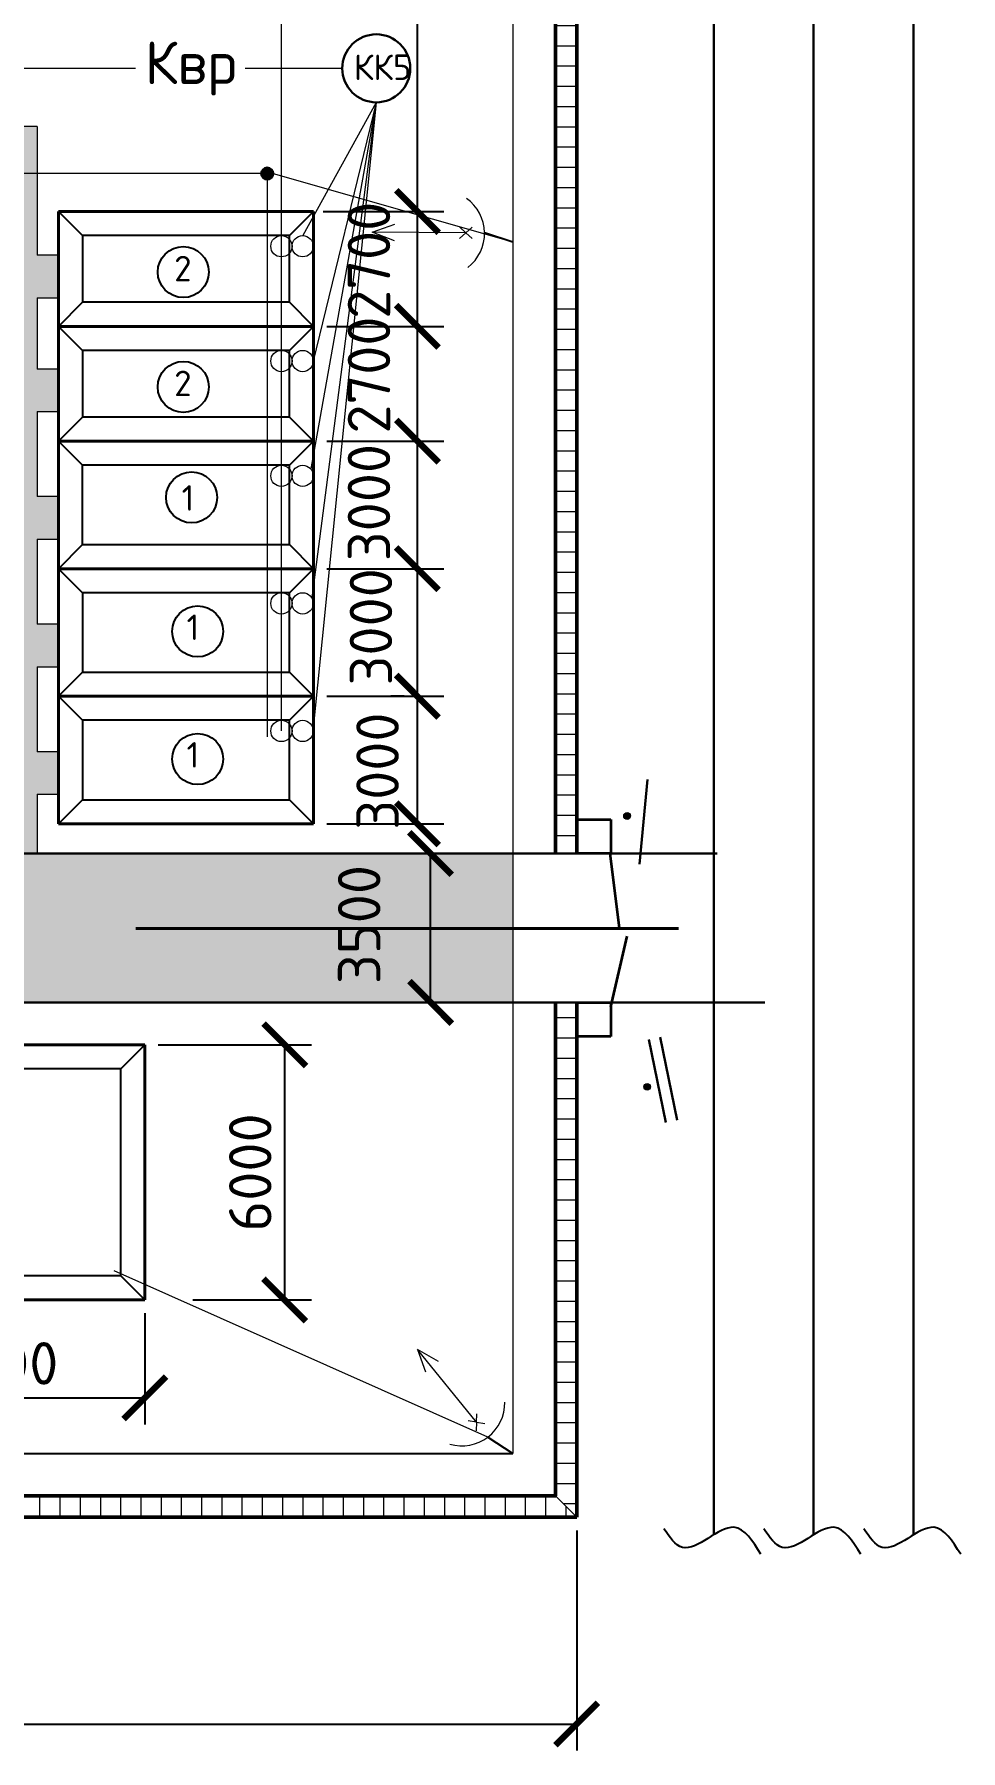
# Model space of a CAD drawing. Header units: millimetres. Extents: x -782 to 10910, y 3841 to 9763.
# Drawn here: x 2424.5 to 2468.1, y 8282.2 to 8363 of the extents above; entities that cross this region are included whole.
import ezdxf

# ---------------------------------------------------------------- set-up
doc = ezdxf.new("R2010")
doc.units = ezdxf.units.MM
for name, color, linetype, lineweight in [('!ОНенес!', 6, 'Continuous', 40), ('желтый', 2, 'Continuous', 30), ('красный', 1, 'Continuous', 30), ('Оbводка', 1, 'Continuous', 90)]:
    doc.layers.add(name, color=color, linetype=linetype, lineweight=lineweight)
doc.layers.add('1', color=7, linetype='Continuous')
doc.styles.add('2.5', font='isocpeur.ttf', dxfattribs={"height": 2})
doc.styles.add('Isocpeur', font='isocpeur.ttf')
doc.dimstyles.new('М500 стройгенп', dxfattribs={"dimtxt": 2, "dimasz": 2, "dimexe": 1.25, "dimexo": 0.625, "dimtad": 1, "dimlfac": 500, "dimtxsty": '2.5', "dimblk": 'ARCHTICK', "dimcen": 2.5, "dimadec": 0, "dimazin": 0, "dimtfac": 1, "dimtmove": 0, "dimatfit": 3, "dimfxl": 1, "dimarcsym": 0})

# ---------------------------------------------------------------- blocks, each defined once
blk = doc.blocks.new('_ArchTick')
at = {"color": 0, "linetype": 'ByBlock', "const_width": 0.15}
blk.add_lwpolyline([(-0.5, -0.5), (0.5, 0.5)], dxfattribs=at)
blk = doc.blocks.new('*D781')
at = {"color": 0, "lineweight": -2, "transparency": 16777216}
for p, q in [((2415.935, 8302.818), (2415.935, 8297.587)), ((2429.735, 8302.818), (2429.735, 8297.587)), ((2415.935, 8298.837), (2429.735, 8298.837))]:
    blk.add_line(p, q, dxfattribs=at)
at = {"layer": 'Defpoints', "color": 0, "lineweight": -3, "transparency": 16777216}
for p in [(2415.935, 8303.443), (2429.735, 8303.443), (2429.735, 8298.837)]:
    blk.add_point(p, dxfattribs=at)
at = {"color": 0, "lineweight": -2, "transparency": 16777216, "xscale": 2, "yscale": 2, "zscale": 2, "rotation": 180}
blk.add_blockref('_ArchTick', (2415.935, 8298.837), dxfattribs=at)
at = {"color": 0, "lineweight": -2, "transparency": 16777216, "xscale": 2, "yscale": 2, "zscale": 2}
blk.add_blockref('_ArchTick', (2429.735, 8298.837), dxfattribs=at)
at = {"color": 0, "lineweight": 20, "transparency": 16777216, "insert": (2422.835, 8300.462), "char_height": 2, "attachment_point": 5, "style": '2.5'}
blk.add_mtext('6900', dxfattribs=at)
blk = doc.blocks.new('*D782')
at = {"color": 0, "lineweight": -2, "transparency": 16777216}
for p, q in [((2430.36, 8315.443), (2437.576, 8315.443)), ((2436.326, 8303.443), (2436.326, 8315.443)), ((2431.995, 8303.443), (2437.576, 8303.443))]:
    blk.add_line(p, q, dxfattribs=at)
at = {"layer": 'Defpoints', "color": 0, "lineweight": -3, "transparency": 16777216}
for p in [(2429.735, 8315.443), (2436.326, 8315.443), (2431.37, 8303.443)]:
    blk.add_point(p, dxfattribs=at)
at = {"color": 0, "lineweight": -2, "transparency": 16777216, "xscale": 2, "yscale": 2, "zscale": 2}
for p, rotation in [((2436.326, 8315.443), 90), ((2436.326, 8303.443), 270)]:
    blk.add_blockref('_ArchTick', p, dxfattribs=dict(at, rotation=rotation))
at = {"color": 0, "lineweight": 20, "transparency": 16777216, "insert": (2434.701, 8309.443), "char_height": 2, "attachment_point": 5, "rotation": 90, "style": '2.5'}
blk.add_mtext('6000', dxfattribs=at)
blk = doc.blocks.new('*D784')
at = {"color": 0, "lineweight": -2, "transparency": 16777216}
for p, q in [((2442.561, 8324.443), (2441.936, 8324.443)), ((2443.186, 8317.443), (2443.186, 8324.443)), ((2442.561, 8317.443), (2441.936, 8317.443))]:
    blk.add_line(p, q, dxfattribs=at)
at = {"layer": 'Defpoints', "color": 0, "lineweight": -3, "transparency": 16777216}
for p in [(2443.186, 8324.443), (2443.186, 8324.443), (2443.186, 8317.443)]:
    blk.add_point(p, dxfattribs=at)
at = {"color": 0, "lineweight": -2, "transparency": 16777216, "xscale": 2, "yscale": 2, "zscale": 2}
for p, rotation in [((2443.186, 8324.443), 90), ((2443.186, 8317.443), 270)]:
    blk.add_blockref('_ArchTick', p, dxfattribs=dict(at, rotation=rotation))
at = {"color": 0, "lineweight": 20, "transparency": 16777216, "insert": (2439.827, 8321.102), "char_height": 2, "attachment_point": 5, "rotation": 90, "style": '2.5'}
blk.add_mtext('3500', dxfattribs=at)
blk = doc.blocks.new('*D785')
at = {"color": 0, "lineweight": -2, "transparency": 16777216}
for p, q in [((2438.298, 8331.842), (2443.818, 8331.842)), ((2442.568, 8325.842), (2442.568, 8331.842)), ((2438.298, 8325.842), (2443.818, 8325.842))]:
    blk.add_line(p, q, dxfattribs=at)
at = {"layer": 'Defpoints', "color": 0, "lineweight": -3, "transparency": 16777216}
for p in [(2437.673, 8331.842), (2442.568, 8331.842), (2437.673, 8325.842)]:
    blk.add_point(p, dxfattribs=at)
at = {"color": 0, "lineweight": -2, "transparency": 16777216, "xscale": 2, "yscale": 2, "zscale": 2}
for p, rotation in [((2442.568, 8331.842), 90), ((2442.568, 8325.842), 270)]:
    blk.add_blockref('_ArchTick', p, dxfattribs=dict(at, rotation=rotation))
at = {"color": 0, "lineweight": 20, "transparency": 16777216, "insert": (2440.693, 8328.32), "char_height": 2, "attachment_point": 5, "rotation": 90, "style": '2.5'}
blk.add_mtext('3000', dxfattribs=at)
blk = doc.blocks.new('*D786')
at = {"color": 0, "lineweight": -2, "transparency": 16777216}
for p, q in [((2438.298, 8337.842), (2443.818, 8337.842)), ((2442.568, 8331.842), (2442.568, 8337.842)), ((2441.943, 8331.842), (2441.318, 8331.842))]:
    blk.add_line(p, q, dxfattribs=at)
at = {"layer": 'Defpoints', "color": 0, "lineweight": -3, "transparency": 16777216}
for p in [(2437.673, 8337.842), (2442.568, 8337.842), (2442.568, 8331.842)]:
    blk.add_point(p, dxfattribs=at)
at = {"color": 0, "lineweight": -2, "transparency": 16777216, "xscale": 2, "yscale": 2, "zscale": 2}
for p, rotation in [((2442.568, 8337.842), 90), ((2442.568, 8331.842), 270)]:
    blk.add_blockref('_ArchTick', p, dxfattribs=dict(at, rotation=rotation))
at = {"color": 0, "lineweight": 20, "transparency": 16777216, "insert": (2440.38, 8335.108), "char_height": 2, "attachment_point": 5, "rotation": 90, "style": '2.5'}
blk.add_mtext('3000', dxfattribs=at)
blk = doc.blocks.new('*D787')
at = {"color": 0, "lineweight": -2, "transparency": 16777216}
for p, q in [((2438.298, 8343.842), (2443.818, 8343.842)), ((2442.568, 8337.842), (2442.568, 8343.842)), ((2438.298, 8337.842), (2443.818, 8337.842))]:
    blk.add_line(p, q, dxfattribs=at)
at = {"layer": 'Defpoints', "color": 0, "lineweight": -3, "transparency": 16777216}
for p in [(2437.673, 8343.842), (2442.568, 8343.842), (2437.673, 8337.842)]:
    blk.add_point(p, dxfattribs=at)
at = {"color": 0, "lineweight": -2, "transparency": 16777216, "xscale": 2, "yscale": 2, "zscale": 2}
for p, rotation in [((2442.568, 8343.842), 90), ((2442.568, 8337.842), 270)]:
    blk.add_blockref('_ArchTick', p, dxfattribs=dict(at, rotation=rotation))
at = {"color": 0, "lineweight": 20, "transparency": 16777216, "insert": (2440.287, 8340.951), "char_height": 2, "attachment_point": 5, "rotation": 90, "style": '2.5'}
blk.add_mtext('3000', dxfattribs=at)
blk = doc.blocks.new('*D744')
at = {"color": 0, "lineweight": -2, "transparency": 16777216}
for p, q in [((2438.298, 8349.242), (2443.818, 8349.242)), ((2442.568, 8343.842), (2442.568, 8349.242)), ((2438.298, 8343.842), (2443.818, 8343.842))]:
    blk.add_line(p, q, dxfattribs=at)
at = {"layer": 'Defpoints', "color": 0, "lineweight": -3, "transparency": 16777216}
for p in [(2437.673, 8349.242), (2442.568, 8349.242), (2437.673, 8343.842)]:
    blk.add_point(p, dxfattribs=at)
at = {"color": 0, "lineweight": -2, "transparency": 16777216, "xscale": 2, "yscale": 2, "zscale": 2}
for p, rotation in [((2442.568, 8349.242), 90), ((2442.568, 8343.842), 270)]:
    blk.add_blockref('_ArchTick', p, dxfattribs=dict(at, rotation=rotation))
at = {"color": 0, "lineweight": 20, "transparency": 16777216, "insert": (2440.287, 8346.951), "char_height": 2, "attachment_point": 5, "rotation": 90, "style": '2.5'}
blk.add_mtext('2700', dxfattribs=at)
blk = doc.blocks.new('*D745')
at = {"color": 0, "lineweight": -2, "transparency": 16777216}
for p, q in [((2438.137, 8354.642), (2443.818, 8354.642)), ((2442.568, 8349.242), (2442.568, 8354.642)), ((2438.298, 8349.242), (2443.818, 8349.242))]:
    blk.add_line(p, q, dxfattribs=at)
at = {"layer": 'Defpoints', "color": 0, "lineweight": -3, "transparency": 16777216}
for p in [(2437.512, 8354.642), (2442.568, 8354.642), (2437.673, 8349.242)]:
    blk.add_point(p, dxfattribs=at)
at = {"color": 0, "lineweight": -2, "transparency": 16777216, "xscale": 2, "yscale": 2, "zscale": 2}
for p, rotation in [((2442.568, 8354.642), 90), ((2442.568, 8349.242), 270)]:
    blk.add_blockref('_ArchTick', p, dxfattribs=dict(at, rotation=rotation))
at = {"color": 0, "lineweight": 20, "transparency": 16777216, "insert": (2440.287, 8352.351), "char_height": 2, "attachment_point": 5, "rotation": 90, "style": '2.5'}
blk.add_mtext('2700', dxfattribs=at)
blk = doc.blocks.new('*D788')
at = {"color": 0, "lineweight": -2, "transparency": 16777216}
for p, q in [((2439.689, 8390.624), (2443.818, 8390.624)), ((2442.568, 8354.642), (2442.568, 8390.624)), ((2438.298, 8354.642), (2443.818, 8354.642))]:
    blk.add_line(p, q, dxfattribs=at)
at = {"layer": 'Defpoints', "color": 0, "lineweight": -3, "transparency": 16777216}
for p in [(2439.064, 8390.624), (2442.568, 8390.624), (2437.673, 8354.642)]:
    blk.add_point(p, dxfattribs=at)
at = {"color": 0, "lineweight": -2, "transparency": 16777216, "xscale": 2, "yscale": 2, "zscale": 2}
for p, rotation in [((2442.568, 8390.624), 90), ((2442.568, 8354.642), 270)]:
    blk.add_blockref('_ArchTick', p, dxfattribs=dict(at, rotation=rotation))
at = {"color": 0, "lineweight": 20, "transparency": 16777216, "insert": (2440.943, 8372.633), "char_height": 2, "attachment_point": 5, "rotation": 90, "style": '2.5'}
blk.add_mtext('18000', dxfattribs=at)
blk = doc.blocks.new('*D751')
at = {"color": 0, "lineweight": -2, "transparency": 16777216}
for p, q in [((2118.471, 8292.604), (2118.471, 8282.243)), ((2450.064, 8292.604), (2450.064, 8282.243)), ((2118.471, 8283.493), (2450.064, 8283.493))]:
    blk.add_line(p, q, dxfattribs=at)
at = {"layer": 'Defpoints', "color": 0, "lineweight": -3, "transparency": 16777216}
for p in [(2118.471, 8293.229), (2450.064, 8293.229), (2450.064, 8283.493)]:
    blk.add_point(p, dxfattribs=at)
at = {"color": 0, "lineweight": -2, "transparency": 16777216, "xscale": 2, "yscale": 2, "zscale": 2, "rotation": 180}
blk.add_blockref('_ArchTick', (2118.471, 8283.493), dxfattribs=at)
at = {"color": 0, "lineweight": -2, "transparency": 16777216, "xscale": 2, "yscale": 2, "zscale": 2}
blk.add_blockref('_ArchTick', (2450.064, 8283.493), dxfattribs=at)
at = {"color": 0, "lineweight": 20, "transparency": 16777216, "insert": (2282.075, 8285.118), "char_height": 2, "attachment_point": 5, "style": '2.5'}
blk.add_mtext('165000', dxfattribs=at)

msp = doc.modelspace()

# ---------------------------------------------------------------- hatches: boundary and pattern name
at = {"layer": '!ОНенес!', "lineweight": 40}
h = msp.add_hatch(color=7, dxfattribs=at)
h.paths.add_polyline_path([(2435.040715, 8319.47395), (2435.040715, 8320.91383), (2429.311244, 8320.91383)])
h.paths.add_polyline_path([(2435.040715, 8320.91383), (2435.040715, 8322.353711), (2429.311244, 8320.91383)])
at = {"lineweight": 20}
h = msp.add_hatch(dxfattribs=at)
h.set_pattern_fill('ANSI31', color=256, scale=0.3, angle=45)
h.set_pattern_definition([(90, (-61.2235, 5234.4324), (-0.9525, 2e-16), [])])
h.paths.add_polyline_path([(2450.064089, 8567.171483), (2449.064089, 8567.171483), (2118.471452, 8567.171483), (2119.471452, 8566.171483), (2449.064089, 8566.171483)])
h.paths.add_polyline_path([(2449.064089, 8294.22853), (2119.471452, 8294.22853), (2118.471452, 8293.22853), (2450.064089, 8293.22853)])
h = msp.add_hatch(dxfattribs=at)
h.set_pattern_fill('AR-CONC', color=256, scale=0.02)
h.set_pattern_definition([(50, (-61.2235, 5234.4324), (3.6436934, -0.3187817), [0.381, -4.191]), (355, (-61.2235, 5234.4324), (-0.7048684, 3.821137), [0.3048, -3.3528117]), (100.45144, (-60.9198, 5234.406), (2.938825, 3.502355), [0.3238002, -3.561805]), (46.1842, (-61.2235, 5235.4484), (5.421581, -0.8408466), [0.5715, -6.2865]), (96.63556, (-60.7717, 5235.3784), (4.748083, 4.9485225), [0.4857005, -5.342712]), (351.18415, (-61.2235, 5235.4484), (4.748083, 4.9485225), [0.457199, -5.029195]), (21, (-60.7155, 5235.1944), (3.0322878, -2.045304), [0.381, -4.191]), (326, (-60.7155, 5235.1944), (1.2360406, 3.6837593), [0.3048, -3.3528]), (71.451445, (-60.4628, 5235.024), (4.2683284, 1.6384554), [0.3238002, -3.5617988]), (37.5, (-61.2235, 5234.4324), (0.06177207, 1.69110078), [0, -3.31216, 0, -3.4036, 0, -3.3655]), (7.5, (-61.2235, 5234.4324), (1.33639325, 2.0036115), [0, -1.94056, 0, -3.23596, 0, -1.2827]), (327.5, (-62.3563, 5234.4324), (2.7118119, -0.1145749), [0, -1.27, 0, -3.9624, 0, -5.2578]), (317.5, (-62.8643, 5234.4324), (2.9625836, 0.5085298), [0, -1.651, 0, -2.63144, 0, -3.7338])])
h.paths.add_polyline_path([(2425.672656, 8329.231557), (2424.672656, 8329.231557), (2424.672656, 8333.231547), (2425.672656, 8333.231547), (2425.672656, 8335.231547), (2424.672656, 8335.231547), (2424.672656, 8339.231537), (2425.672656, 8339.231537), (2425.672656, 8341.231537), (2424.672656, 8341.231537), (2424.672656, 8345.231527), (2425.672656, 8345.231527), (2425.672656, 8347.231527), (2424.672656, 8347.231527), (2424.672656, 8350.591515), (2425.672656, 8350.591515), (2425.672656, 8352.591515), (2424.672656, 8352.591515), (2424.672656, 8356.428716), (2422.672656, 8356.428716), (2422.672656, 8329.231557), (2403.962387, 8329.231557), (2403.962387, 8335.841822), (2422.672656, 8335.841822), (2422.672656, 8337.841822), (2420.16236, 8337.841822), (2420.16236, 8338.841707), (2418.16236, 8338.841763), (2418.16236, 8337.841822), (2414.762369, 8337.841822), (2414.762369, 8338.841822), (2412.762369, 8338.841822), (2412.762369, 8337.841822), (2409.362378, 8337.841822), (2409.362378, 8338.841822), (2407.362378, 8338.841822), (2407.362378, 8337.841822), (2403.962387, 8337.841822), (2403.962387, 8338.841822), (2401.962387, 8338.841822), (2401.962387, 8337.841822), (2401.962387, 8335.841822), (2401.962387, 8324.442641), (2403.962387, 8324.442641), (2403.962387, 8327.231557), (2422.672656, 8327.231557), (2422.672656, 8324.442641), (2424.672656, 8324.442641), (2424.672656, 8327.231557), (2425.672656, 8327.231557)])
h.paths.add_polyline_path([(2424.672656, 8358.641637), (2421.926595, 8358.641637), (2421.926595, 8361.378934), (2419.926595, 8361.378934), (2419.926595, 8356.641637), (2422.672656, 8356.641637), (2422.672656, 8356.428716), (2424.672656, 8356.428716)])
h.paths.add_polyline_path([(2421.926595, 8364.9697), (2419.926595, 8364.9697), (2419.926595, 8361.378934), (2421.926595, 8361.378934)])
h.paths.add_polyline_path([(2421.926595, 8414.311241), (2425.064089, 8414.311241), (2425.064089, 8416.311241), (2421.926595, 8416.311241), (2421.926595, 8427.666009), (2419.926595, 8426.072478), (2419.926595, 8407.526246), (2418.926595, 8407.526246), (2418.926595, 8405.526246), (2419.926595, 8405.526246), (2419.926595, 8401.751943), (2418.926595, 8401.751943), (2418.926595, 8400.268346), (2418.926595, 8399.751943), (2419.926595, 8399.751943), (2419.926595, 8395.996637), (2418.926595, 8395.996637), (2418.926595, 8394.668355), (2418.926595, 8393.996637), (2419.926595, 8393.996637), (2419.926595, 8364.9697), (2421.926595, 8364.9697)])
h.paths.add_polyline_path([(2421.926595, 8462.152437), (2419.926595, 8462.152437), (2419.926595, 8460.161667), (2421.926595, 8460.161667)])
h.paths.add_polyline_path([(2421.926595, 8464.143206), (2419.926595, 8464.143206), (2419.926595, 8462.152437), (2421.926595, 8462.152437)])
h.paths.add_polyline_path([(2421.926595, 8491.733107), (2419.926595, 8491.321527), (2419.926595, 8464.143206), (2421.926595, 8464.143206)])
h.paths.add_polyline_path([(2272.462503, 8332.167394), (2275.462498, 8332.167394), (2275.462498, 8335.047389), (2272.462503, 8335.047389)], flags=9)
h.paths.add_polyline_path([(2269.419992, 8522.383791), (2272.659986, 8522.383791), (2272.659986, 8525.263786), (2269.419992, 8525.263786)], flags=9)
h.paths.add_polyline_path([(2143.224145, 8526.727406), (2146.46414, 8526.727406), (2146.46414, 8529.607401), (2143.224145, 8529.607401)], flags=9)
h.paths.add_polyline_path([(2143.164145, 8332.167394), (2146.52414, 8332.167394), (2146.52414, 8335.047389), (2143.164145, 8335.047389)], flags=9)
h.paths.add_polyline_path([(2383.343704, 8332.167394), (2386.583698, 8332.167394), (2386.583698, 8335.047389), (2383.343704, 8335.047389)], flags=9)
h.paths.add_polyline_path([(2402.879385, 8526.727406), (2405.87938, 8526.727406), (2405.87938, 8529.607401), (2402.879385, 8529.607401)], flags=9)
h.paths.add_polyline_path([(2429.685453, 8359.34414), (2433.885453, 8359.34414), (2433.885453, 8364.14414), (2429.685453, 8364.14414)], flags=9)
h.paths.add_polyline_path([(2429.615179, 8363.399816), (2433.815179, 8363.399816), (2433.815179, 8368.199816), (2429.615179, 8368.199816)], flags=9)
h.paths.add_polyline_path([(2120.068267, 8422.28084), (2125.088267, 8422.28084), (2125.088267, 8427.894173), (2120.068267, 8427.894173)], flags=9)
h.paths.add_polyline_path([(2277.217038, 8561.498636), (2282.237038, 8561.498636), (2282.237038, 8567.11197), (2277.217038, 8567.11197)], flags=9)
h.paths.add_polyline_path([(2428.143051, 8457.022759), (2431.343051, 8457.022759), (2431.343051, 8461.822759), (2428.143051, 8461.822759)], flags=9)
h.paths.add_polyline_path([(2428.453891, 8459.980015), (2431.053891, 8459.980015), (2431.053891, 8464.780015), (2428.453891, 8464.780015)], flags=9)
h.paths.add_polyline_path([(2428.30718, 8462.893347), (2430.90718, 8462.893347), (2430.90718, 8467.693347), (2428.30718, 8467.693347)], flags=9)
h.paths.add_polyline_path([(2407.764666, 8400.183107), (2411.124661, 8400.183107), (2411.124661, 8403.063102), (2407.764666, 8403.063102)], flags=9)
h.paths.add_polyline_path([(2407.764666, 8360.051882), (2411.244661, 8360.051882), (2411.244661, 8362.931877), (2407.764666, 8362.931877)], flags=9)
h.paths.add_polyline_path([(2439.155311, 8360.051882), (2442.515306, 8360.051882), (2442.515306, 8362.931877), (2439.155311, 8362.931877)], flags=9)
h.paths.add_polyline_path([(2397.50658, 8546.892266), (2399.546576, 8546.892266), (2399.546576, 8549.772262), (2397.50658, 8549.772262)], flags=9)
h.paths.add_polyline_path([(2431.255211, 8440.720227), (2433.295208, 8440.720227), (2433.295208, 8443.600222), (2431.255211, 8443.600222)], flags=9)
h.paths.add_polyline_path([(2430.823871, 8403.219409), (2432.863867, 8403.219409), (2432.863867, 8406.099404), (2430.823871, 8406.099404)], flags=9)
h.paths.add_polyline_path([(2412.245508, 8343.618778), (2413.805505, 8343.618778), (2413.805505, 8346.498773), (2412.245508, 8346.498773)], flags=25)
h.paths.add_polyline_path([(2401.826429, 8343.922491), (2403.266427, 8343.922491), (2403.266427, 8346.802486), (2401.826429, 8346.802486)], flags=9)
h.paths.add_polyline_path([(2406.845517, 8343.618778), (2408.405514, 8343.618778), (2408.405514, 8346.498773), (2406.845517, 8346.498773)], flags=25)
h.paths.add_polyline_path([(2424.14624, 8516.393707), (2425.946237, 8516.393707), (2425.946237, 8519.273702), (2424.14624, 8519.273702)], flags=9)
h.paths.add_polyline_path([(2430.809473, 8350.578989), (2432.249471, 8350.578989), (2432.249471, 8353.458984), (2430.809473, 8353.458984)], flags=9)
h.paths.add_polyline_path([(2418.836242, 8543.776785), (2420.996238, 8543.776785), (2420.996238, 8546.65678), (2418.836242, 8546.65678)], flags=9)
h.paths.add_polyline_path([(2412.714313, 8427.937411), (2414.75431, 8427.937411), (2414.75431, 8430.817406), (2412.714313, 8430.817406)], flags=9)
h.paths.add_polyline_path([(2408.577874, 8548.138174), (2410.617871, 8548.138174), (2410.617871, 8551.018169), (2408.577874, 8551.018169)], flags=9)
h.paths.add_polyline_path([(2415.459568, 8394.511457), (2416.899566, 8394.511457), (2416.899566, 8397.391452), (2415.459568, 8397.391452)], flags=9)
h.paths.add_polyline_path([(2431.401588, 8327.706352), (2432.601586, 8327.706352), (2432.601586, 8330.586347), (2431.401588, 8330.586347)], flags=9)
h.paths.add_polyline_path([(2425.131076, 8502.604093), (2426.571073, 8502.604093), (2426.571073, 8505.484088), (2425.131076, 8505.484088)], flags=9)
h.paths.add_polyline_path([(2410.516056, 8516.707682), (2412.556052, 8516.707682), (2412.556052, 8519.587677), (2410.516056, 8519.587677)], flags=9)
h.paths.add_polyline_path([(2410.677394, 8500.423416), (2412.71739, 8500.423416), (2412.71739, 8503.303411), (2410.677394, 8503.303411)], flags=9)
h.paths.add_polyline_path([(2410.754755, 8511.476071), (2412.194753, 8511.476071), (2412.194753, 8514.356066), (2410.754755, 8514.356066)], flags=9)
h.paths.add_polyline_path([(2422.551417, 8308.860807), (2423.991415, 8308.860807), (2423.991415, 8311.740803), (2422.551417, 8311.740803)], flags=9)
h.paths.add_polyline_path([(2431.170657, 8339.790451), (2432.370655, 8339.790451), (2432.370655, 8342.670446), (2431.170657, 8342.670446)], flags=9)
h.paths.add_polyline_path([(2431.401588, 8333.706342), (2432.601586, 8333.706342), (2432.601586, 8336.586337), (2431.401588, 8336.586337)], flags=9)
h.paths.add_polyline_path([(2430.809473, 8345.178998), (2432.249471, 8345.178998), (2432.249471, 8348.058993), (2430.809473, 8348.058993)], flags=9)
h.paths.add_polyline_path([(2417.592985, 8344.279091), (2419.632981, 8344.279091), (2419.632981, 8347.159086), (2417.592985, 8347.159086)], flags=25)
h.paths.add_polyline_path([(2415.459568, 8405.711438), (2416.899566, 8405.711438), (2416.899566, 8408.591433), (2415.459568, 8408.591433)], flags=9)
h.paths.add_polyline_path([(2415.459568, 8400.111447), (2416.899566, 8400.111447), (2416.899566, 8402.991443), (2415.459568, 8402.991443)], flags=9)
h.paths.add_polyline_path([(2419.926595, 8460.161667), (2419.926595, 8426.072478), (2421.926595, 8427.666009), (2421.926595, 8460.161667)])
h = msp.add_hatch(dxfattribs=at)
h.set_pattern_fill('ANSI31', color=256, scale=0.3, angle=135)
h.set_pattern_definition([(180, (-61.2235, 5234.4324), (-2e-16, -0.9525), [])])
h.paths.add_polyline_path([(2450.064089, 8567.171483), (2449.064089, 8566.171483), (2449.064089, 8541.442641), (2450.064089, 8541.442641)])
h.paths.add_polyline_path([(2450.064089, 8361.378934), (2449.064089, 8361.378934), (2449.064089, 8324.442641), (2450.064089, 8324.442641)])
h.paths.add_polyline_path([(2450.064089, 8317.442641), (2449.064089, 8317.442641), (2449.064089, 8294.22853), (2450.064089, 8293.22853)])
h.paths.add_polyline_path([(2450.064089, 8364.9697), (2449.064089, 8364.9697), (2449.064089, 8361.378934), (2450.064089, 8361.378934)])
h.paths.add_polyline_path([(2450.064089, 8460.161667), (2449.064089, 8460.161667), (2449.064089, 8364.9697), (2450.064089, 8364.9697)])
h.paths.add_polyline_path([(2450.064089, 8462.152437), (2449.064089, 8462.152437), (2449.064089, 8460.161667), (2450.064089, 8460.161667)])
h.paths.add_polyline_path([(2450.064089, 8464.143206), (2449.064089, 8464.143206), (2449.064089, 8462.152437), (2450.064089, 8462.152437)])
h.paths.add_polyline_path([(2450.064089, 8534.442641), (2449.064089, 8534.442641), (2449.064089, 8526.395442), (2450.064089, 8526.395442)])
h.paths.add_polyline_path([(2449.064089, 8524.766248), (2450.064089, 8524.766248), (2450.064089, 8526.395442), (2449.064089, 8526.395442)])
h.paths.add_polyline_path([(2450.064089, 8522.766248), (2449.064089, 8522.766248), (2449.064089, 8464.143206), (2450.064089, 8464.143206)])
h = msp.add_hatch(dxfattribs=at)
h.set_pattern_fill('AR-CONC', color=256, scale=0.025)
h.set_pattern_definition([(50, (2763.4176, 3860.6352), (4.5546167, -0.398477), [0.47625, -5.23875]), (355, (2763.4176, 3860.635), (-0.8810855, 4.776421), [0.381, -4.1910146]), (100.45144, (2763.797, 3860.602), (3.673531, 4.377944), [0.40475, -4.452256]), (46.1842, (2763.4176, 3861.905), (6.776976, -1.051058), [0.714375, -7.858125]), (96.63556, (2763.982, 3861.8176), (5.935103, 6.185653), [0.607126, -6.67839]), (351.18415, (2763.4176, 3861.905), (5.935103, 6.185653), [0.571499, -6.286493]), (21, (2764.0526, 3861.5877), (3.7903598, -2.55663), [0.47625, -5.23875]), (326, (2764.0526, 3861.5877), (1.5450507, 4.604699), [0.381, -4.191]), (71.45144, (2764.3684, 3861.3747), (5.3354105, 2.0480692), [0.40475, -4.4522484]), (37.5, (2763.4176, 3860.6352), (0.0772151, 2.11387597), [0, -4.1402, 0, -4.2545, 0, -4.206875]), (7.5, (2763.4176, 3860.6352), (1.6704916, 2.5045144), [0, -2.4257, 0, -4.04495, 0, -1.603375]), (327.5, (2762.0015, 3860.6352), (3.3897649, -0.1432186), [0, -1.5875, 0, -4.953, 0, -6.57225]), (317.5, (2761.3665, 3860.6352), (3.7032295, 0.6356623), [0, -2.06375, 0, -3.2893, 0, -4.66725])])
h.paths.add_polyline_path([(2447.064089, 8324.442641), (2395.225894, 8324.442641), (2394.268934, 8317.442641), (2447.064089, 8317.442641)])
edge = h.paths.add_edge_path()
edge.add_line((2395.225894, 8324.442641), (2376.380411, 8324.442641))
edge.add_arc((2376.380411, 8336.443027), 12.000386, 223.86662461, 270, ccw=False)
edge.add_line((2367.728674, 8328.126976), (2367.578799, 8327.027965))
edge.add_arc((2367.362603, 8325.442641), 1.599997, 0, 82.23429528, ccw=False)
edge.add_arc((2367.362603, 8325.442641), 1.599997, -180, 0, ccw=False)
edge.add_line((2365.762606, 8325.442641), (2183.180298, 8325.442641))
edge.add_arc((2181.5803, 8325.442641), 1.599997, -180, 0, ccw=False)
edge.add_arc((2181.5803, 8325.442641), 1.599997, 97.78457087, 180, ccw=False)
edge.add_line((2181.363583, 8327.027894), (2181.213441, 8328.126156))
edge.add_arc((2172.562492, 8336.443027), 12.000386, 270, 316.12794469, ccw=False)
edge.add_line((2172.562492, 8324.442641), (2153.717009, 8324.442641))
edge.add_line((2153.717009, 8324.442641), (2154.673969, 8317.442641))
edge.add_line((2154.673969, 8317.442641), (2394.268934, 8317.442641))
edge.add_line((2394.268934, 8317.442641), (2395.225894, 8324.442641))
edge = h.paths.add_edge_path()
edge.add_arc((2376.380411, 8336.443027), 12.000386, 204.62550124, 223.86662461, ccw=False)
edge.add_line((2365.471452, 8331.442641), (2272.723702, 8331.442641))
edge.add_arc((2271.58981, 8331.83543), 1.199998, 199.10645728, 340.89354272, ccw=False)
edge.add_line((2270.455917, 8331.442641), (2183.471452, 8331.442641))
edge.add_arc((2172.562492, 8336.443027), 12.000386, 316.12794469, 335.37449876, ccw=False)
edge.add_line((2181.213441, 8328.126156), (2181.363583, 8327.027894))
edge.add_arc((2181.5803, 8325.442641), 1.599997, 0, 97.78457087, ccw=False)
edge.add_line((2183.180298, 8325.442641), (2365.762606, 8325.442641))
edge.add_arc((2367.362603, 8325.442641), 1.599997, 82.23429528, 180, ccw=False)
edge.add_line((2367.578799, 8327.027965), (2367.728674, 8328.126976))
edge = h.paths.add_edge_path()
edge.add_line((2394.244102, 8541.442641), (2154.673969, 8541.442641))
edge.add_line((2154.673969, 8541.442641), (2153.717009, 8534.442641))
edge.add_line((2153.717009, 8534.442641), (2172.562492, 8534.442641))
edge.add_arc((2172.562492, 8522.442255), 12.000386, 43.87205531, 90, ccw=False)
edge.add_line((2181.213441, 8530.759127), (2181.363583, 8531.857389))
edge.add_arc((2181.5803, 8533.442641), 1.599997, 180, 262.21542913, ccw=False)
edge.add_arc((2181.5803, 8533.442641), 1.599997, 0, 180, ccw=False)
edge.add_line((2183.180298, 8533.442641), (2365.762606, 8533.442641))
edge.add_arc((2367.362603, 8533.442641), 1.599997, 0, 180, ccw=False)
edge.add_arc((2367.362603, 8533.442641), 1.599997, -83.51900907, 0, ccw=False)
edge.add_line((2367.5432, 8531.852869), (2367.861169, 8529.505667))
edge.add_arc((2427.302929, 8436.751859), 110.1662, 117.53133097, 122.65399107, ccw=False)
edge.add_line((2376.380411, 8534.442641), (2395.192371, 8534.442641))
edge.add_line((2395.192371, 8534.442641), (2394.244102, 8541.442641))
edge = h.paths.add_edge_path()
edge.add_line((2154.673969, 8541.442641), (2145.423074, 8541.442641))
edge.add_line((2145.423074, 8541.442641), (2145.427188, 8534.050072))
edge.add_arc((2148.471452, 8522.442641), 12, 90, 104.69589657, ccw=False)
edge.add_line((2148.471452, 8534.442641), (2153.717009, 8534.442641))
edge.add_line((2153.717009, 8534.442641), (2154.673969, 8541.442641))
edge = h.paths.add_edge_path()
edge.add_line((2367.861169, 8529.505667), (2367.5432, 8531.852869))
edge.add_arc((2367.362603, 8533.442641), 1.599997, 180, 276.48099093, ccw=False)
edge.add_line((2365.762606, 8533.442641), (2183.180298, 8533.442641))
edge.add_arc((2181.5803, 8533.442641), 1.599997, -97.78457087, 0, ccw=False)
edge.add_line((2181.363583, 8531.857389), (2181.213441, 8530.759127))
edge.add_arc((2172.562492, 8522.442255), 12.000386, 24.62550124, 43.87205531, ccw=False)
edge.add_line((2183.471452, 8527.442641), (2268.081321, 8527.442641))
edge.add_arc((2268.667298, 8526.395442), 1.199998, 60.7700888, 119.2299112, ccw=False)
edge.add_line((2269.253276, 8527.442641), (2365.471452, 8527.442641))
edge.add_arc((2367.611719, 8527.379035), 2.141212, 83.30987815, 178.29773268, ccw=False)
h.paths.add_polyline_path([(2269.419992, 8526.727406), (2272.659986, 8526.727406), (2272.659986, 8527.442641), (2269.419992, 8527.442641)])
h.paths.add_polyline_path([(2395.192371, 8534.442641), (2447.064089, 8534.442641), (2447.064089, 8541.442641), (2394.244102, 8541.442641)])
edge = h.paths.add_edge_path()
edge.add_arc((2153.471452, 8517.442641), 24, 109.59180627, 180)
edge.add_line((2129.471452, 8517.442641), (2129.471452, 8341.442641))
edge.add_arc((2153.471452, 8341.442641), 24, 180, 270)
edge.add_line((2153.471452, 8317.442641), (2154.673969, 8317.442641))
edge.add_line((2154.673969, 8317.442641), (2153.717009, 8324.442641))
edge.add_line((2153.717009, 8324.442641), (2148.471452, 8324.442641))
edge.add_arc((2125.500889, 8313.472079), 25.455844, 25.52877937, 64.47122063)
edge.add_line((2136.471452, 8336.442641), (2136.471452, 8522.442641))
edge.add_arc((2148.471452, 8522.442641), 12, 104.69589657, 180, ccw=False)
edge.add_line((2145.427188, 8534.050072), (2145.423847, 8540.053171))
at = {"lineweight": 25}
h = msp.add_hatch(color=1, dxfattribs=at)
h.paths.add_polyline_path([(2435.499466, 8356.707746, 0.414213562), (2435.220436, 8356.428716, 0.414213562), (2435.499466, 8356.149685)])
h.paths.add_polyline_path([(2435.499466, 8356.707746), (2435.499466, 8356.149685, 0.414213562), (2435.778497, 8356.428716, 0.414213562)])
at = {"lineweight": 20}
for points in [[(2452.453896, 8326.369113, 1), (2452.423948, 8326.050518, 1)], [(2453.350487, 8313.626637, 1), (2453.414931, 8313.313194, 1)]]:
    msp.add_hatch(color=7, dxfattribs=at).paths.add_polyline_path(points)

# ---------------------------------------------------------------- linework, layer by layer
at = {"layer": '!ОНенес!', "color": 7, "lineweight": 40}
msp.add_line((2454.861613, 8320.91383), (2429.311244, 8320.91383), dxfattribs=at)
at = {"lineweight": 50}
for p, q in [((2450.064089, 8522.766248), (2450.064089, 8324.442641)), ((2450.064089, 8317.442641), (2450.064089, 8293.22853)), ((2450.064089, 8293.22853), (2118.471452, 8293.22853))]:
    msp.add_line(p, q, dxfattribs=at)
at = {"color": 240, "lineweight": 20, "true_color": 0xed1f24}
for p, q in [((2447.064089, 8501.988469), (2447.064089, 8296.228527)), ((2435.220436, 8356.428716), (2419.47018, 8356.428716)), ((2435.499466, 8356.428716), (2435.499466, 8329.927914)), ((2435.778497, 8356.428716), (2447.064089, 8353.212145)), ((2445.886298, 8296.99693), (2428.296308, 8304.807353))]:
    msp.add_line(p, q, dxfattribs=at)
at = {"color": 3, "lineweight": 30}
for p, q in [((2461.218484, 8415.650534), (2461.218484, 8362.978931)), ((2461.218484, 8362.978931), (2461.218484, 8292.396672))]:
    msp.add_line(p, q, dxfattribs=at)
at = {"color": 1, "lineweight": 30}
msp.add_line((2465.921606, 8415.650534), (2465.921606, 8292.396672), dxfattribs=at)
at = {"color": 5, "lineweight": 30}
msp.add_line((2456.515361, 8292.396672), (2456.515361, 8366.569698), dxfattribs=at)
at = {"color": 5, "lineweight": 20}
msp.add_line((2436.168491, 8330.210281), (2436.168491, 8364.9697), dxfattribs=at)
at = {"color": 3, "lineweight": 20}
for p, q in [((2429.300779, 8361.378934), (2405.625236, 8361.378934)), ((2439.030287, 8361.378934), (2434.458331, 8361.378934)), ((2440.630284, 8359.778936), (2437.168491, 8353.510243)), ((2440.630284, 8359.778936), (2437.545867, 8342.538266)), ((2440.630284, 8359.778936), (2437.592779, 8336.474807)), ((2440.630284, 8359.778936), (2437.634763, 8330.029754)), ((2440.630284, 8359.778936), (2437.668491, 8347.610252))]:
    msp.add_line(p, q, dxfattribs=at)
at = {"lineweight": 20}
for p, q in [((2424.672656, 8358.641637), (2421.926595, 8358.641637)), ((2424.672656, 8358.641637), (2424.672656, 8352.591515)), ((2424.672656, 8352.631518), (2424.672656, 8352.591515)), ((2425.672656, 8352.591515), (2424.672656, 8352.591515)), ((2424.672656, 8350.591515), (2424.672656, 8347.231527)), ((2424.672656, 8350.591515), (2425.672656, 8350.591515)), ((2425.672656, 8347.231527), (2424.672656, 8347.231527)), ((2424.672656, 8345.231527), (2425.672656, 8345.231527)), ((2424.672656, 8345.231527), (2424.672656, 8341.231537)), ((2425.672656, 8341.231537), (2424.672656, 8341.231537)), ((2424.672656, 8339.231537), (2425.672656, 8339.231537)), ((2424.672656, 8339.231537), (2424.672656, 8335.231547)), ((2425.672656, 8335.231547), (2424.672656, 8335.231547)), ((2424.672656, 8333.231547), (2425.672656, 8333.231547)), ((2424.672656, 8333.231547), (2424.672656, 8329.231557)), ((2425.672656, 8329.231557), (2424.672656, 8329.231557)), ((2424.672656, 8327.231557), (2425.672656, 8327.231557)), ((2424.672656, 8327.231557), (2424.672656, 8324.442641)), ((2450.064089, 8293.22853), (2449.064089, 8294.22853))]:
    msp.add_line(p, q, dxfattribs=at)
at = {"lineweight": 40}
for p, q in [((2425.672656, 8354.641637), (2425.672656, 8349.241646)), ((2437.672636, 8354.641637), (2425.672656, 8354.641637)), ((2437.672636, 8349.241646), (2437.672636, 8354.641637)), ((2425.672656, 8349.241646), (2425.672656, 8343.841655)), ((2437.672636, 8349.241646), (2425.672656, 8349.241646)), ((2437.672636, 8349.241646), (2425.672656, 8349.241646)), ((2437.672636, 8343.841655), (2437.672636, 8349.241646)), ((2437.672636, 8343.841655), (2425.672656, 8343.841655)), ((2425.672656, 8343.841655), (2425.672656, 8337.841665)), ((2437.672636, 8337.841665), (2437.672636, 8343.841655)), ((2437.672636, 8337.841665), (2425.672656, 8337.841665)), ((2425.672656, 8337.841665), (2425.672656, 8331.841675)), ((2425.672656, 8337.841665), (2437.672636, 8337.841665)), ((2437.672636, 8331.841675), (2437.672636, 8337.841665)), ((2425.672656, 8331.841675), (2437.672636, 8331.841675)), ((2437.672636, 8331.841675), (2425.672656, 8331.841675)), ((2425.672656, 8331.841675), (2425.672656, 8325.841685)), ((2425.672656, 8331.841675), (2437.672636, 8331.841675)), ((2437.672636, 8325.841685), (2437.672636, 8331.841675)), ((2425.672656, 8325.841685), (2437.672636, 8325.841685)), ((2415.935435, 8315.442641), (2427.935415, 8315.442641)), ((2429.735412, 8315.442641), (2415.935435, 8315.442641)), ((2429.735412, 8303.442661), (2429.735412, 8315.442641)), ((2415.935435, 8303.442661), (2429.735412, 8303.442661))]:
    msp.add_line(p, q, dxfattribs=at)
at = {"lineweight": 25}
for p, q in [((2425.672656, 8354.641637), (2426.804025, 8353.510268)), ((2437.672636, 8354.641637), (2436.541267, 8353.510268)), ((2426.804025, 8353.510268), (2426.804025, 8350.373015)), ((2436.541267, 8353.510268), (2426.804025, 8353.510268)), ((2436.541267, 8350.373015), (2436.541267, 8353.510268)), ((2437.672636, 8352.582877), (2437.672636, 8350.58288)), ((2425.672656, 8349.241646), (2426.804025, 8350.373015)), ((2436.541267, 8350.373015), (2426.804025, 8350.373015)), ((2437.672636, 8349.241646), (2436.541267, 8350.373015)), ((2425.672656, 8349.241646), (2426.804025, 8348.110277)), ((2437.672636, 8349.241646), (2436.541267, 8348.110277)), ((2426.804025, 8348.110277), (2426.804025, 8344.973024)), ((2436.541267, 8348.110277), (2426.804025, 8348.110277)), ((2436.541267, 8344.973024), (2436.541267, 8348.110277)), ((2437.672636, 8347.182886), (2437.672636, 8345.182889)), ((2425.672656, 8343.841655), (2426.804025, 8344.973024)), ((2436.541267, 8344.973024), (2426.804025, 8344.973024)), ((2437.672636, 8343.841655), (2436.541267, 8344.973024)), ((2425.672656, 8343.841655), (2426.804025, 8342.710286)), ((2437.672636, 8343.841655), (2436.541267, 8342.710286)), ((2436.541267, 8342.710286), (2426.804025, 8342.710286)), ((2426.804025, 8338.973034), (2426.804025, 8342.710286)), ((2436.541267, 8338.973034), (2436.541267, 8342.710286)), ((2437.672636, 8341.782895), (2437.672636, 8339.782898)), ((2425.672656, 8337.841665), (2426.804025, 8338.973034)), ((2426.804025, 8338.973034), (2436.541267, 8338.973034)), ((2437.672636, 8337.841665), (2436.541267, 8338.973034)), ((2425.672656, 8337.841665), (2426.804025, 8336.710296)), ((2437.672636, 8337.841665), (2436.541267, 8336.710296)), ((2426.804025, 8336.710296), (2426.804025, 8332.973044)), ((2436.541267, 8336.710296), (2426.804025, 8336.710296)), ((2436.541267, 8332.973044), (2436.541267, 8336.710296)), ((2437.672636, 8335.782905), (2437.672636, 8333.782908)), ((2425.672656, 8331.841675), (2426.804025, 8332.973044)), ((2426.804025, 8332.973044), (2436.541267, 8332.973044)), ((2437.672636, 8331.841675), (2436.541267, 8332.973044)), ((2425.672656, 8331.841675), (2426.804025, 8330.710306)), ((2437.672636, 8331.841675), (2436.541267, 8330.710306)), ((2426.804025, 8330.710306), (2426.804025, 8326.973054)), ((2436.541267, 8330.710306), (2426.804025, 8330.710306)), ((2436.541267, 8326.973054), (2436.541267, 8330.710306)), ((2437.672636, 8329.782915), (2437.672636, 8327.782918)), ((2425.672656, 8325.841685), (2426.804025, 8326.973054)), ((2426.804025, 8326.973054), (2436.541267, 8326.973054)), ((2437.672636, 8325.841685), (2436.541267, 8326.973054)), ((2429.735412, 8315.442641), (2428.604043, 8314.311272)), ((2428.604043, 8314.311272), (2417.066804, 8314.311272)), ((2428.604043, 8304.57403), (2428.604043, 8314.311272)), ((2428.604043, 8304.57403), (2417.066804, 8304.57403)), ((2429.735412, 8303.442661), (2428.604043, 8304.57403))]:
    msp.add_line(p, q, dxfattribs=at)
at = {"color": 1, "lineweight": 25}
for p, q in [((2445.729384, 8353.655087), (2447.064089, 8353.212145)), ((2445.886298, 8296.99693), (2447.064089, 8296.228527)), ((2408.099688, 8296.228527), (2447.064089, 8296.228527))]:
    msp.add_line(p, q, dxfattribs=at)
at = {"color": 7, "lineweight": 30}
for p, q in [((2453.028919, 8323.938259), (2453.403271, 8327.920696)), ((2454.262582, 8311.784431), (2453.457028, 8315.70247)), ((2454.795112, 8311.893905), (2453.989558, 8315.811944))]:
    msp.add_line(p, q, dxfattribs=at)
at = {"lineweight": 35}
for p, q in [((2450.064089, 8326.042627), (2451.664086, 8326.042627)), ((2451.664086, 8326.042627), (2451.664086, 8324.44263)), ((2451.664086, 8324.44263), (2450.064089, 8324.44263)), ((2451.620317, 8324.44263), (2452.058439, 8320.942636)), ((2451.664086, 8317.228981), (2452.43559, 8320.558445)), ((2450.064089, 8317.442641), (2451.664086, 8317.442641)), ((2451.664086, 8317.442641), (2451.664086, 8315.842644)), ((2451.664086, 8315.842644), (2450.064089, 8315.842644))]:
    msp.add_line(p, q, dxfattribs=at)
at = {"lineweight": 30}
for p, q in [((2456.674307, 8324.442641), (2381.253687, 8324.442641)), ((2153.471452, 8317.442641), (2458.919278, 8317.442641))]:
    msp.add_line(p, q, dxfattribs=at)
at = {"lineweight": 50}
for points in [[(2449.064089, 8317.442641), (2449.064089, 8294.22853), (2119.471452, 8294.22853), (2119.471452, 8566.171483), (2449.064089, 8566.171483), (2449.064089, 8541.442641)], [(2449.064089, 8522.766248), (2449.064089, 8324.442641)]]:
    msp.add_lwpolyline(points, dxfattribs=at)
at = {"color": 1, "lineweight": 30}
msp.add_circle((2435.499466, 8356.428716), 0.27903, dxfattribs=at)
at = {"color": 5, "lineweight": 20}
for centre in [(2436.168491, 8353.010243), (2436.168491, 8347.610252), (2436.168491, 8342.210261), (2436.168491, 8336.210271), (2436.168491, 8330.210281)]:
    msp.add_circle(centre, 0.5, dxfattribs=at)
at = {"color": 3, "lineweight": 20}
for centre in [(2437.168491, 8353.010243), (2437.168491, 8347.610252), (2437.168491, 8342.210261), (2437.168491, 8336.210271), (2437.168491, 8330.210281)]:
    msp.add_circle(centre, 0.5, dxfattribs=at)
at = {"color": 7, "lineweight": 20}
for centre in [(2452.438922, 8326.209816), (2453.382709, 8313.469916)]:
    msp.add_circle(centre, 0.16, dxfattribs=at)
at = {"lineweight": 25}
for points in [[(2458.732617, 8291.480748), (2457.464613, 8292.748752), (2455.038987, 8291.807051), (2454.169507, 8292.676531)], [(2463.43574, 8291.480748), (2462.167736, 8292.748752), (2459.74211, 8291.807051), (2458.872629, 8292.676531)], [(2468.138862, 8291.480748), (2466.870858, 8292.748752), (2464.445232, 8291.807051), (2463.575752, 8292.676531)]]:
    msp.add_spline(points, degree=3, dxfattribs=at)
at = {"layer": 'желтый', "color": 3}
msp.add_circle((2440.630284, 8361.378934), 1.599997, dxfattribs=at)
at = {"layer": 'красный', "color": 1, "lineweight": 20}
for p, q in [((2440.442541, 8353.678427), (2441.501496, 8354.044351)), ((2444.85239, 8353.64277), (2444.558542, 8353.91116)), ((2444.85239, 8353.64277), (2445.150538, 8353.906373)), ((2441.495211, 8353.267013), (2440.442541, 8353.678427)), ((2444.85239, 8353.64277), (2440.442541, 8353.678427)), ((2444.85239, 8353.64277), (2444.554241, 8353.379167)), ((2444.85239, 8353.64277), (2445.146237, 8353.374381)), ((2443.552939, 8300.551401), (2442.575463, 8301.118777)), ((2442.575463, 8301.118777), (2442.94867, 8300.062367)), ((2445.349755, 8297.690754), (2442.575463, 8301.118777)), ((2445.349755, 8297.690754), (2445.370312, 8298.088192)), ((2445.349755, 8297.690754), (2444.956765, 8297.753509)), ((2445.349755, 8297.690754), (2445.329197, 8297.293317)), ((2445.349755, 8297.690754), (2445.742745, 8297.628))]:
    msp.add_line(p, q, dxfattribs=at)
for centre, start, end in [((2443.71071, 8353.615194), 307.53861683, 54.72563763), ((2444.660308, 8298.601169), 253.79426111, 0.98128191)]:
    msp.add_arc(centre, 2.019068, start, end, dxfattribs=at)
at = {"layer": 'Оbводка', "color": 0, "lineweight": -2}
for centre in [(2431.547622, 8351.795951), (2431.547622, 8346.39596), (2431.939706, 8341.194805), (2432.224758, 8334.889829), (2432.224758, 8328.889839)]:
    msp.add_circle(centre, 1.199998, dxfattribs=at)

# ---------------------------------------------------------------- texts
at = {"lineweight": 40, "char_height": 1.199998, "width": 15.99997333, "attachment_point": 5, "style": 'Isocpeur'}
for s, insert in [('2', (2431.529472, 8351.958986)), ('2', (2431.529472, 8346.558995)), ('1', (2431.770656, 8341.170449)), ('1', (2432.001587, 8335.08634)), ('1', (2432.001587, 8329.08635))]:
    msp.add_mtext(s, dxfattribs=dict(at, insert=insert))
at = {"layer": '1', "insert": (2429.736998, 8362.64414), "char_height": 2, "width": 335.51997649, "attachment_point": 1, "style": 'Isocpeur'}
msp.add_mtext('\\A1;Квр', dxfattribs=at)
at = {"layer": '1', "color": 3, "insert": (2439.575311, 8362.031879), "char_height": 1.199998, "width": 335.51997649, "attachment_point": 1, "style": 'Isocpeur'}
msp.add_mtext('КК5', dxfattribs=at)

# ---------------------------------------------------------------- dimensions: what is measured, and where the dimension line sits
at = {"lineweight": 20}
dim = msp.add_linear_dim(base=(2442.567666, 8390.623683), p1=(2437.672636, 8354.641637), p2=(2439.064089, 8390.623683), angle=90, text='18000', dimstyle='М500 стройгенп', dxfattribs=at)
dim.commit()
dim.dimension.update_dxf_attribs({"geometry": '*D788', "text_midpoint": (2440.942666, 8372.63266)})
for base, p1, p2, override, picture, middle in [((2442.567666, 8354.641637), (2437.672636, 8349.241646), (2437.511866, 8354.641637), {"dimtmove": 2}, '*D745', (2440.28738, 8352.351076)), ((2442.567666, 8349.241646), (2437.672636, 8343.841655), (2437.672636, 8349.241646), {"dimtmove": 2}, '*D744', (2440.28738, 8346.951085)), ((2442.5676658384, 8343.8416547412), (2437.6726356057, 8337.8416647412), (2437.6726356057, 8343.8416547412), {"dimtmove": 2}, '*D787', (2440.2873802223, 8340.9510953077)), ((2442.5676658384, 8337.8416647412), (2442.5676658384, 8331.8416747412), (2437.6726356057, 8337.8416647412), {"dimtmove": 2}, '*D786', (2440.3797002413, 8335.1082643799)), ((2442.5676658384, 8331.8416747412), (2437.6726356057, 8325.8416847412), (2437.6726356057, 8331.8416747412), {"dimtxt": 2, "dimtmove": 2}, '*D785', (2440.6926658384, 8328.3199637947)), ((2443.185781, 8324.442641), (2443.185781, 8317.442641), (2443.185781, 8324.442641), {"dimtmove": 2}, '*D784', (2439.826501, 8321.102491))]:
    dim = msp.add_linear_dim(base=base, p1=p1, p2=p2, angle=90, dimstyle='М500 стройгенп', override=override, dxfattribs=at)
    dim.commit()
    dim.dimension.update_dxf_attribs({"geometry": picture, "text_midpoint": middle, "dimtype": 160})
dim = msp.add_linear_dim(base=(2436.326337, 8315.442641), p1=(2431.369754, 8303.442661), p2=(2429.735412, 8315.442641), angle=90, text='6000', dimstyle='М500 стройгенп', dxfattribs=at)
dim.commit()
dim.dimension.update_dxf_attribs({"geometry": '*D782', "text_midpoint": (2436.326337, 8309.442651), "dimtype": 160})
dim = msp.add_linear_dim(base=(2429.735412, 8298.837145), p1=(2415.935435, 8303.442661), p2=(2429.735412, 8303.442661), text='6900', dimstyle='М500 стройгенп', dxfattribs=at)
dim.commit()
dim.dimension.update_dxf_attribs({"geometry": '*D781', "text_midpoint": (2422.835424, 8300.462145)})
dim = msp.add_linear_dim(base=(2450.064089, 8283.492668), p1=(2118.471452, 8293.22853), p2=(2450.064089, 8293.22853), text='165000', dimstyle='М500 стройгенп', dxfattribs=at)
dim.commit()
dim.dimension.update_dxf_attribs({"geometry": '*D751', "text_midpoint": (2282.074953, 8283.492668), "dimtype": 160})

doc.saveas('drawing.dxf')
